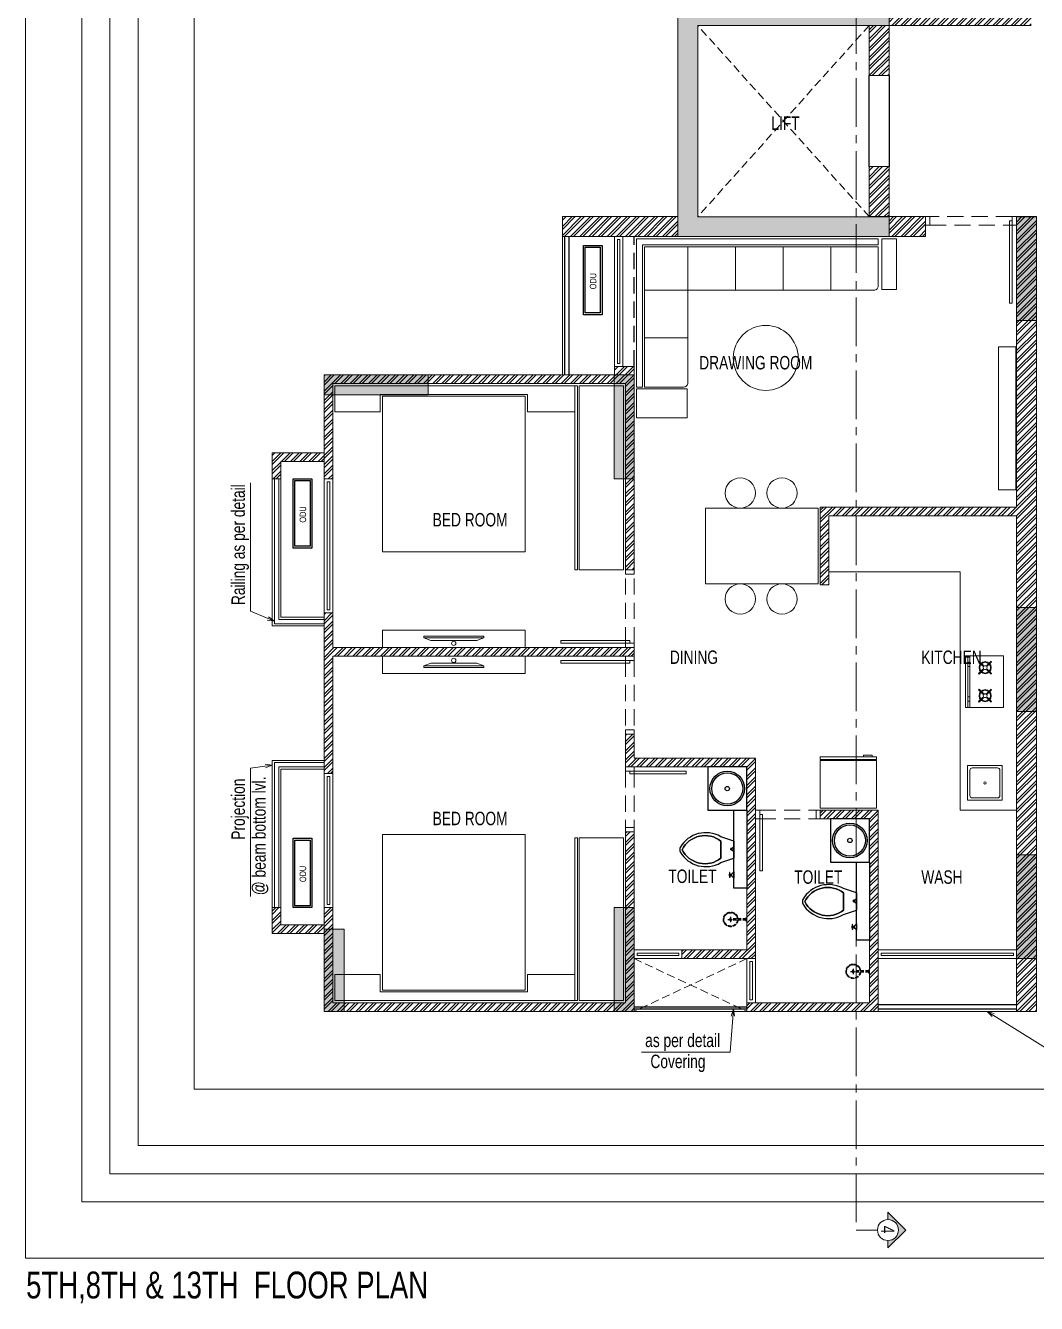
# Model space of a CAD drawing. Header units: inches. Extents: x 822859 to 1009930, y 496782 to 576896.
# Drawn here: x 896812 to 908492, y 500965 to 515730 of the extents above; entities that cross this region are included whole.
import ezdxf
from ezdxf.enums import TextEntityAlignment as Align

# ---------------------------------------------------------------- set-up
doc = ezdxf.new("R2010")
doc.units = ezdxf.units.IN
doc.header["$LTSCALE"] = 750
doc.header["$MEASUREMENT"] = 0
for name, pattern in [('CENTER', [2, 1.25, -0.25, 0.25, -0.25]), ('CENTER2', [1.125, 0.75, -0.125, 0.125, -0.125]), ('HIDDEN', [0.375, 0.25, -0.125]), ('HIDDEN2', [0.1875, 0.125, -0.0625])]:
    doc.linetypes.add(name, pattern=pattern)
for name, color, linetype, lineweight in [('COLUMN', 5, 'Continuous', 13), ('DOOR-MSA', 8, 'Continuous', 13), ('DOTTED LINE-MSA', 8, 'HIDDEN2', 13), ('ELE-01-MSA', 8, 'Continuous', 18), ('ELE-03-MSA', 145, 'Continuous', 18), ('ELE-04-MSA', 139, 'Continuous', 15), ('FURNITURE-MSA', 251, 'Continuous', 5), ('SECTION LINE', 14, 'CENTER', 9), ('TEXT DETAIL-MSA', 8, 'Continuous', 13), ('TEXT ROOM NAME-MSA', 8, 'Continuous', 13), ('WALL HATCH-MSA', 251, 'Continuous', 9), ('WALL-MSA', 11, 'Continuous', 18), ('WINDOW-MSA', 8, 'Continuous', 13)]:
    doc.layers.add(name, color=color, linetype=linetype, lineweight=lineweight)
for name, color, linetype in [('ELE-02-MSA', 8, 'Continuous'), ('P.FIXTURE', 8, 'Continuous'), ('R.C.C HATCH-MSA', 250, 'Continuous')]:
    doc.layers.add(name, color=color, linetype=linetype)
doc.styles.add('125', font='swisscl.ttf', dxfattribs={"height": 125})
doc.styles.add('ARIAL', font='ARIALN.TTF', dxfattribs={"height": 360})
doc.styles.add('Arial Narrow', font='swisscl.ttf', dxfattribs={"height": 150})
doc.styles.add('Arial-Reg', font='swisscl.ttf', dxfattribs={"height": 155})
doc.styles.add('MtXpl_Swis721_LtCn_B', font='swisscl.ttf')
doc.dimstyles.new('100 K.T', dxfattribs={"dimtxt": 360, "dimasz": 80, "dimexe": 0.18, "dimexo": 0.0625, "dimgap": 1, "dimtad": 1, "dimdec": 0, "dimzin": 0, "dimdsep": 46, "dimtxsty": 'ARIAL', "dimblk": 'DOT', "dimcen": 0.09, "dimse1": 1, "dimse2": 1, "dimclrd": 50, "dimclrt": 256, "dimadec": 0, "dimazin": 0, "dimtfac": 1, "dimtdec": 0, "dimtofl": 0, "dimtmove": 1, "dimatfit": 0, "dimfxl": 1, "dimtolj": 1, "dimtzin": 0, "dimlwd": -1, "dimarcsym": 0})
pattern_1 = [(45, (73952.8, 0), (-53.0330086, 53.0330086), []), (45, (73988.155, 0), (-53.0330086, 53.0330086), [])]

# ---------------------------------------------------------------- blocks, each defined once
blk = doc.blocks.new('A$C16cd5f5f')
at = {"layer": 'WINDOW-MSA', "ltscale": 5000}
for points in [[(50, 50), (50, 850), (80, 850), (80, 50)], [(0, 0), (50, 0), (50, 100), (0, 100)], [(900, 0), (850, 0), (850, 100), (900, 100)]]:
    blk.add_lwpolyline(points, close=True, dxfattribs=at)
at = {"layer": 'WINDOW-MSA', "linetype": 'HIDDEN', "elevation": 0}
blk.add_lwpolyline([(50, 100), (850, 100)], dxfattribs=at)
at = {"layer": 'WINDOW-MSA', "linetype": 'HIDDEN'}
blk.add_lwpolyline([(50, 0), (850, 0)], dxfattribs=at)
blk = doc.blocks.new('A$Ca69f7aba')
at = {"layer": 'WINDOW-MSA', "ltscale": 5000}
for points in [[(-750, 0), (-700, 0), (-700, -100), (-750, -100)], [(0, 0), (-50, 0), (-50, -100), (0, -100)], [(-50, -50), (-50, -700), (-80, -700), (-80, -50)]]:
    blk.add_lwpolyline(points, close=True, dxfattribs=at)
at = {"layer": 'WINDOW-MSA', "linetype": 'HIDDEN'}
blk.add_lwpolyline([(-50, 0), (-700, 0)], dxfattribs=at)
at = {"layer": 'WINDOW-MSA', "linetype": 'HIDDEN', "elevation": 0}
blk.add_lwpolyline([(-50, -100), (-700, -100)], dxfattribs=at)
blk = doc.blocks.new('A$C0454f6c0')
at = {"layer": 'WINDOW-MSA', "ltscale": 5000}
for points in [[(0, 1050), (0, 1000), (-100, 1000), (-100, 1050)], [(0, 0), (0, 50), (-100, 50), (-100, 0)]]:
    blk.add_lwpolyline(points, close=True, dxfattribs=at)
at = {"layer": 'WINDOW-MSA', "linetype": 'HIDDEN'}
for points in [[(-100, 1000), (-100, 50)], [(0, 50), (0, 1000)]]:
    blk.add_lwpolyline(points, dxfattribs=at)
at = {"layer": 'WINDOW-MSA', "ltscale": 5000, "elevation": 0}
blk.add_lwpolyline([(-50, 50), (-1000, 50), (-1000, 80), (-50, 80)], close=True, dxfattribs=at)
blk = doc.blocks.new('A$Cbea8c011')
at = {"layer": 'ELE-02-MSA', "elevation": 0}
for points in [[(400, -108), (-400, -108), (-400, 108), (400, 108)], [(380, -88), (-380, -88), (-380, 88), (380, 88)]]:
    blk.add_lwpolyline(points, close=True, dxfattribs=at)
at = {"layer": 'TEXT DETAIL-MSA', "style": 'Arial Narrow'}
blk.add_text('ODU', height=75, dxfattribs=at).set_placement((-106, -42, 0))
blk = doc.blocks.new('SHOWE')
at = {"linetype": 'HIDDEN', "ltscale": 0.2}
for p, q in [((3964261, -1171718), (3964261, -1171675)), ((3964261, -1171675), (3964263, -1171675)), ((3964261, -1171718), (3964263, -1171718)), ((3964264, -1171676), (3964264, -1171716)), ((3964269, -1171681), (3964269, -1171696)), ((3964269, -1171689), (3964438, -1171689)), ((3964269, -1171712), (3964269, -1171696)), ((3964269, -1171704), (3964438, -1171704)), ((3964479, -1171696), (3964416, -1171696)), ((3964447, -1171665), (3964447, -1171728))]:
    blk.add_line(p, q, dxfattribs=at)
for radius in [12.5, 10.6]:
    blk.add_circle((3964447, -1171696), radius, dxfattribs=at)
for centre, radius, start, end in [((3964262, -1171676), 1.76, 358.0282, 62.0821), ((3964262, -1171716), 1.76, 297.9179, 1.9718), ((3964260, -1171685), 10.1, 28.3436, 64.2104), ((3964260, -1171707), 10.1, 295.7896, 331.6564), ((3964447, -1171696), 84.1, 185.2383, 174.7617), ((3964447, -1171696), 81.4, 185.4105, 174.5895), ((3964447, -1171696), 78, 185.6496, 174.3504)]:
    blk.add_arc(centre, radius, start, end, dxfattribs=at)
blk = doc.blocks.new('t4tgg34')
for points in [[(375405, -62759), (375391, -62745), (375391, -62738), (375371, -62738), (375371, -62720), (375391, -62720), (375391, -62713), (375405, -62699), (375405, -62635), (375255, -62585, 0.412342), (374785, -62709, 0.132891), (374785, -62761, 0.412336), (375255, -62885), (375405, -62835)], [(375255, -62835, -0.475238), (374809, -62735, -0.475243), (375255, -62635)]]:
    blk.add_lwpolyline(points, format="xyb", close=True)
blk.add_lwpolyline([(375255, -62835), (375255, -62635, 0.475243), (374809, -62735, 0.475238), (375255, -62835, 0.489246)], format="xyb")
blk.add_lwpolyline([(375405, -62635), (375405, -62699), (375391, -62713), (375391, -62720), (375371, -62720), (375371, -62738), (375391, -62738), (375391, -62745), (375405, -62759), (375405, -62699), (375405, -62835)])
blk = doc.blocks.new('9')
at = {"linetype": 'Continuous'}
for p, q in [((709870, -390415), (709870, -390434)), ((709876, -390434), (709870, -390434)), ((709876, -390415), (709876, -390434))]:
    blk.add_line(p, q, dxfattribs=at)
for points in [[(709876, -390396), (709876, -390377), (709870, -390377), (709870, -390396)], [(709895, -390396), (709920, -390370), (709920, -390440), (709895, -390415)]]:
    blk.add_lwpolyline(points, dxfattribs=at)
blk.add_lwpolyline([(709895, -390415), (709870, -390415), (709870, -390396), (709895, -390396)], close=True, dxfattribs=at)
blk = doc.blocks.new('BLOCK-G & H TYPICAL COLOUMN')
at = {"layer": 'R.C.C HATCH-MSA'}
h = blk.add_hatch(color=256, dxfattribs=at)
h.dxf.hatch_style = 1
h.paths.add_polyline_path([(172697.62, -104207.75), (172688.57, -104207.75), (172688.57, -104255), (172697.62, -104255)])
h.paths.add_polyline_path([(172327.12, -104207.75), (172336.18, -104207.75), (172336.18, -104255), (172327.12, -104255)])
h.paths.add_polyline_path([(172819.88, -104207.75), (172819.88, -104216.81), (172867.12, -104216.81), (172867.12, -104207.75)])
h.paths.add_polyline_path([(172204.87, -104207.75), (172204.87, -104216.81), (172157.62, -104216.81), (172157.62, -104207.75)])
h.paths.add_polyline_path([(172561.18, -104240.06), (172552.12, -104240.06), (172552.12, -104287.31), (172561.18, -104287.31)])
h.paths.add_polyline_path([(172463.57, -104240.06), (172472.62, -104240.06), (172472.62, -104287.31), (172463.57, -104287.31)])
h.paths.add_polyline_path([(172177.87, -104422.2), (172177.87, -104431.25), (172130.62, -104431.25), (172130.62, -104422.2)])
h.paths.add_polyline_path([(172894.12, -104422.2), (172894.12, -104431.25), (172846.88, -104431.25), (172846.88, -104422.2)])
h.paths.add_polyline_path([(172336.12, -104486.75), (172336.12, -104495.81), (172288.87, -104495.81), (172288.87, -104486.75)])
h.paths.add_polyline_path([(172202.62, -104543.75), (172202.62, -104552.81), (172155.37, -104552.81), (172155.37, -104543.75)])
h.paths.add_polyline_path([(172822.13, -104543.75), (172822.13, -104552.81), (172869.37, -104552.81), (172869.37, -104543.75)])
h.paths.add_polyline_path([(172516.9, -104495.81), (172507.85, -104495.81), (172507.85, -104448.56), (172516.9, -104448.56)])
h.paths.add_polyline_path([(172697.62, -104104.25), (172688.57, -104104.25), (172688.57, -104057.01), (172697.62, -104057.01)])
h.paths.add_polyline_path([(172327.12, -104104.25), (172336.18, -104104.25), (172336.18, -104057.01), (172327.12, -104057.01)])
h.paths.add_polyline_path([(172819.88, -104104.25), (172819.88, -104095.2), (172867.12, -104095.2), (172867.12, -104104.25)])
h.paths.add_polyline_path([(172204.87, -104104.25), (172204.87, -104095.2), (172157.62, -104095.2), (172157.62, -104104.25)])
h.paths.add_polyline_path([(172561.18, -104071.94), (172552.12, -104071.94), (172552.12, -104024.7), (172561.18, -104024.7)])
h.paths.add_polyline_path([(172463.57, -104071.94), (172472.62, -104071.94), (172472.62, -104024.7), (172463.57, -104024.7)])
h.paths.add_polyline_path([(172177.87, -103889.81), (172177.87, -103880.75), (172130.62, -103880.75), (172130.62, -103889.81)])
h.paths.add_polyline_path([(172894.12, -103889.81), (172894.12, -103880.75), (172846.88, -103880.75), (172846.88, -103889.81)])
h.paths.add_polyline_path([(172336.12, -103825.25), (172336.12, -103816.2), (172288.87, -103816.2), (172288.87, -103825.25)])
h.paths.add_polyline_path([(172202.62, -103768.25), (172202.62, -103759.2), (172155.37, -103759.2), (172155.37, -103768.25)])
h.paths.add_polyline_path([(172822.13, -103768.25), (172822.13, -103759.2), (172869.37, -103759.2), (172869.37, -103768.25)])
h.paths.add_polyline_path([(172516.9, -103816.2), (172507.85, -103816.2), (172507.85, -103863.44), (172516.9, -103863.44)])
h.paths.add_polyline_path([(172548.37, -103699.31), (172548.37, -103690.25), (172595.62, -103690.25), (172595.62, -103699.31)])
h.paths.add_polyline_path([(172476.37, -103699.31), (172476.37, -103690.25), (172429.13, -103690.25), (172429.13, -103699.31)])
h.paths.add_polyline_path([(172726.82, -103612.31), (172726.82, -103603.25), (172774.06, -103603.25), (172774.06, -103612.31)])
h.paths.add_polyline_path([(172297.93, -103612.31), (172297.93, -103603.25), (172250.69, -103603.25), (172250.69, -103612.31)])
h.paths.add_polyline_path([(172920.37, -103523.81), (172920.37, -103514.75), (172857.56, -103514.75), (172857.56, -103523.81)])
h.paths.add_polyline_path([(172104.37, -103523.81), (172104.37, -103514.75), (172167.19, -103514.75), (172167.19, -103523.81)])
h.paths.add_polyline_path([(172476.37, -103492.94), (172467.32, -103492.94), (172467.32, -103445.7), (172476.37, -103445.7)])
h.paths.add_polyline_path([(172548.37, -103492.94), (172557.43, -103492.94), (172557.43, -103445.7), (172548.37, -103445.7)])
h.paths.add_polyline_path([(172663.43, -103454.75), (172759.5, -103454.75), (172759.5, -103349.7), (172663.43, -103349.7), (172663.43, -103358.75), (172750.44, -103358.75), (172750.44, -103445.7), (172663.43, -103445.7)])
h.paths.add_polyline_path([(172361.32, -103454.75), (172265.25, -103454.75), (172265.25, -103349.7), (172361.32, -103349.7), (172361.32, -103358.75), (172274.31, -103358.75), (172274.31, -103445.7), (172361.32, -103445.7)])
h.paths.add_polyline_path([(172428.37, -103358.75), (172419.32, -103358.75), (172419.32, -103311.51), (172428.37, -103311.51)])
h.paths.add_polyline_path([(172428.37, -103132.74), (172419.32, -103132.74), (172419.32, -103179.99), (172428.37, -103179.99)])
h.paths.add_polyline_path([(172151.62, -103286.75), (172151.62, -103277.7), (172104.37, -103277.7), (172104.37, -103286.75)])
h.paths.add_polyline_path([(172245.43, -103162.74), (172245.43, -103153.68), (172198.19, -103153.68), (172198.19, -103162.74)])
h.paths.add_polyline_path([(172428.37, -103021.25), (172419.32, -103021.25), (172419.32, -103068.5), (172428.37, -103068.5)])
h.paths.add_polyline_path([(172245.43, -102997.25), (172236.37, -102997.25), (172236.37, -103044.5), (172245.43, -103044.5)])
h.paths.add_polyline_path([(172104.37, -102997.25), (172104.37, -103006.31), (172151.62, -103006.31), (172151.62, -102997.25)])
h.paths.add_polyline_path([(172596.37, -103358.75), (172605.43, -103358.75), (172605.43, -103311.51), (172596.37, -103311.51)])
h.paths.add_polyline_path([(172596.37, -103132.74), (172605.43, -103132.74), (172605.43, -103179.99), (172596.37, -103179.99)])
h.paths.add_polyline_path([(172873.13, -103286.75), (172873.13, -103277.7), (172920.37, -103277.7), (172920.37, -103286.75)])
h.paths.add_polyline_path([(172779.32, -103162.74), (172779.32, -103153.68), (172826.56, -103153.68), (172826.56, -103162.74)])
h.paths.add_polyline_path([(172596.37, -103021.25), (172605.43, -103021.25), (172605.43, -103068.5), (172596.37, -103068.5)])
h.paths.add_polyline_path([(172779.32, -102997.25), (172788.37, -102997.25), (172788.37, -103044.5), (172779.32, -103044.5)])
h.paths.add_polyline_path([(172920.37, -102997.25), (172920.37, -103006.31), (172873.13, -103006.31), (172873.13, -102997.25)])
h.paths.add_polyline_path([(172548.37, -104612.7), (172548.37, -104621.75), (172595.62, -104621.75), (172595.62, -104612.7)])
h.paths.add_polyline_path([(172476.37, -104612.7), (172476.37, -104621.75), (172429.13, -104621.75), (172429.13, -104612.7)])
h.paths.add_polyline_path([(172297.93, -104699.7), (172297.93, -104708.75), (172250.69, -104708.75), (172250.69, -104699.7)])
h.paths.add_polyline_path([(172104.37, -104788.2), (172104.37, -104797.25), (172167.19, -104797.25), (172167.19, -104788.2)])
h.paths.add_polyline_path([(172726.82, -104699.7), (172726.82, -104708.75), (172774.06, -104708.75), (172774.06, -104699.7)])
h.paths.add_polyline_path([(172920.37, -104788.2), (172920.37, -104797.25), (172857.56, -104797.25), (172857.56, -104788.2)])
h.paths.add_polyline_path([(172476.37, -104819.06), (172467.32, -104819.06), (172467.32, -104866.31), (172476.37, -104866.31)])
h.paths.add_polyline_path([(172548.37, -104819.06), (172557.43, -104819.06), (172557.43, -104866.31), (172548.37, -104866.31)])
h.paths.add_polyline_path([(172663.43, -104857.25), (172759.5, -104857.25), (172759.5, -104962.31), (172663.43, -104962.31), (172663.43, -104953.25), (172750.44, -104953.25), (172750.44, -104866.31), (172663.43, -104866.31)])
h.paths.add_polyline_path([(172361.32, -104857.25), (172265.25, -104857.25), (172265.25, -104962.31), (172361.32, -104962.31), (172361.32, -104953.25), (172274.31, -104953.25), (172274.31, -104866.31), (172361.32, -104866.31)])
h.paths.add_polyline_path([(172428.37, -104953.25), (172419.32, -104953.25), (172419.32, -105000.5), (172428.37, -105000.5)])
h.paths.add_polyline_path([(172428.37, -105178.31), (172419.32, -105178.31), (172419.32, -105131.06), (172428.37, -105131.06)])
h.paths.add_polyline_path([(172151.62, -105025.25), (172151.62, -105034.31), (172104.37, -105034.31), (172104.37, -105025.25)])
h.paths.add_polyline_path([(172245.43, -105072.5), (172236.37, -105072.5), (172236.37, -105025.25), (172245.43, -105025.25)])
h.paths.add_polyline_path([(172428.37, -105290.75), (172419.32, -105290.75), (172419.32, -105243.51), (172428.37, -105243.51)])
h.paths.add_polyline_path([(172245.43, -105314.75), (172236.37, -105314.75), (172236.37, -105267.51), (172245.43, -105267.51)])
h.paths.add_polyline_path([(172104.37, -105277.35), (172113.43, -105277.35), (172113.43, -105314.75), (172104.37, -105314.75)])
h.paths.add_polyline_path([(172596.37, -104953.25), (172605.43, -104953.25), (172605.43, -105000.5), (172596.37, -105000.5)])
h.paths.add_polyline_path([(172596.37, -105178.31), (172605.43, -105178.31), (172605.43, -105131.06), (172596.37, -105131.06)])
h.paths.add_polyline_path([(172873.13, -105025.25), (172873.13, -105034.31), (172920.37, -105034.31), (172920.37, -105025.25)])
h.paths.add_polyline_path([(172788.37, -105025.25), (172779.32, -105025.25), (172779.32, -105072.5), (172788.37, -105072.5)])
h.paths.add_polyline_path([(172596.37, -105290.75), (172605.43, -105290.75), (172605.43, -105243.51), (172596.37, -105243.51)])
h.paths.add_polyline_path([(172779.32, -105314.75), (172788.37, -105314.75), (172788.37, -105267.51), (172779.32, -105267.51)])
h.paths.add_polyline_path([(172911.32, -105314.75), (172920.37, -105314.75), (172920.37, -105277.35), (172911.32, -105277.35)])
h.paths.add_polyline_path([(172688.63, -104486.75), (172688.63, -104495.81), (172735.87, -104495.81), (172735.87, -104486.75)])
h.paths.add_polyline_path([(172688.63, -103825.25), (172688.63, -103816.2), (172735.87, -103816.2), (172735.87, -103825.25)])
at = {"layer": 'COLUMN'}
for points in [[(172361.32, -104857.25), (172265.25, -104857.25), (172265.25, -104962.31), (172361.32, -104962.31), (172361.32, -104953.25), (172274.31, -104953.25), (172274.31, -104866.31), (172361.32, -104866.31)], [(172428.37, -104953.25), (172419.32, -104953.25), (172419.32, -105000.5), (172428.37, -105000.5)], [(172151.62, -105025.25), (172151.62, -105034.31), (172104.37, -105034.31), (172104.37, -105025.25)], [(172245.43, -105072.5), (172236.37, -105072.5), (172236.37, -105025.25), (172245.43, -105025.25)], [(172428.37, -105178.31), (172419.32, -105178.31), (172419.32, -105131.06), (172428.37, -105131.06)], [(172428.37, -105290.75), (172419.32, -105290.75), (172419.32, -105243.51), (172428.37, -105243.51)], [(172245.43, -105314.75), (172236.37, -105314.75), (172236.37, -105267.51), (172245.43, -105267.51)], [(172104.37, -105277.35), (172113.43, -105277.35), (172113.43, -105314.75), (172104.37, -105314.75)]]:
    blk.add_lwpolyline(points, close=True, dxfattribs=at)
blk = doc.blocks.new('_Dot')
at = {"linetype": 'ByBlock', "lineweight": -2}
blk.add_line((-0.5, 0), (-1, 0), dxfattribs=at)
at = {"linetype": 'ByBlock', "const_width": 0.5}
blk.add_lwpolyline([(-0.25, 0, 1), (0.25, 0, 1)], format="xyb", close=True, dxfattribs=at)
blk = doc.blocks.new('G$C7997B730')
at = {"layer": 'FURNITURE-MSA'}
for p, q in [((36, 1325, 0), (0, 1325, 0)), ((0, 1325, 0), (0, 0, 0)), ((36, 1325, 0), (0, 1325, 0)), ((93, 1169, 0), (36, 1325, 0)), ((36, 0, 0), (36, 1325, 0)), ((93, 1169, 0), (36, 1325, 0)), ((93, 156, 0), (93, 1169, 0)), ((36, 0, 0), (0, 0, 0)), ((93, 156, 0), (36, 0, 0))]:
    blk.add_line(p, q, dxfattribs=at)
blk = doc.blocks.new('G$CA9DB4A96')
at = {"layer": 'FURNITURE-MSA'}
for points in [[(550, 0), (550, 650), (0, 650), (0, 0)], [(560, 0), (590, 0), (590, 650), (560, 650)], [(590, 500), (610, 500), (610, 600), (590, 600)]]:
    blk.add_lwpolyline(points, close=True, dxfattribs=at)
blk = doc.blocks.new('STUV')
at = {"layer": 'FURNITURE-MSA'}
for p, q in [((169, 0, 0), (169, -600, 0)), ((-81, -70), (-75, -63)), ((-31, -120), (-81, -70)), ((-75, -63), (-25, -113)), ((-25, -113), (-31, -120)), ((12, -113), (62, -63)), ((18, -120), (12, -113)), ((68, -70), (18, -120)), ((62, -63), (68, -70)), ((169, -76, 0), (194, -76, 0)), ((194, -126, 0), (169, -126, 0)), ((-81, -207), (-31, -157)), ((-75, -213), (-81, -207)), ((-25, -163), (-75, -213)), ((-31, -157), (-25, -163)), ((12, -163), (18, -157)), ((62, -213), (12, -163)), ((18, -157), (68, -207)), ((68, -207), (62, -213)), ((-81, -393), (-75, -387)), ((-31, -443), (-81, -393)), ((-75, -387), (-25, -437)), ((-25, -437), (-31, -443)), ((12, -437), (62, -387)), ((18, -443), (12, -437)), ((68, -393), (18, -443)), ((62, -387), (68, -393)), ((-81, -530), (-31, -480)), ((-75, -537), (-81, -530)), ((-25, -487), (-75, -537)), ((-31, -480), (-25, -487)), ((12, -487), (18, -480)), ((62, -537), (12, -487)), ((18, -480), (68, -530)), ((68, -530), (62, -537)), ((194, -474, 0), (169, -474, 0)), ((194, -524, 0), (169, -524, 0))]:
    blk.add_line(p, q, dxfattribs=at)
for points in [[(-219, -600), (219, -600), (219, 0), (-219, 0)], [(219, -600), (194, -600), (194, 0), (219, 0)]]:
    blk.add_lwpolyline(points, close=True, dxfattribs=at)
for centre, radius in [((-7, -138), 70.6), ((-7, -138), 61.8), ((-7, -138), 22.1), ((-7, -462), 70.6), ((-7, -462), 61.8), ((-7, -462), 22.1)]:
    blk.add_circle(centre, radius, dxfattribs=at)
blk = doc.blocks.new('G$C1887B0AA')
at = {"layer": 'FURNITURE-MSA'}
blk.add_lwpolyline([(0, 0), (300, 0), (300, 300), (0, 300)], close=True, dxfattribs=at)
blk.add_lwpolyline([(40, 20), (260, 20, 0.414214), (280, 40), (280, 260, 0.414214), (260, 280), (40, 280, 0.414214), (20, 260), (20, 40, 0.414214)], format="xyb", close=True, dxfattribs=at)
blk.add_circle((150, 150), 10, dxfattribs=at)
blk = doc.blocks.new('A$Caebde61c')
at = {"layer": 'FURNITURE-MSA'}
for p, q in [((4203, -50532, 0), (4203, -50032, 0)), ((4753, -50032), (4753, -50532)), ((5303, -50032), (5303, -50532)), ((5853, -50032), (5853, -50532)), ((4203, -50532, 0), (3703, -50532, 0)), ((4203, -51084, 0), (3703, -51084, 0)), ((7350, -53787), (5833, -53787)), ((7350, -56540), (7350, -53787))]:
    blk.add_line(p, q, dxfattribs=at)
for points in [[(3608, -51651), (3678, -51651), (3678, -50007), (6403, -50007), (6403, -49937), (3608, -49937)], [(6443, -50522), (6613, -50522), (6613, -49937), (6443, -49937)], [(7790, -52837), (7990, -52837), (7990, -51187), (7790, -51187)], [(648, -51736), (2348, -51736), (2348, -51936), (2898, -51936), (2898, -51636), (125, -51636), (125, -51936), (648, -51936)], [(2928, -53761), (2928, -51636), (2898, -51636), (2898, -53761)], [(3458, -53761), (3458, -51636), (2948, -51636), (2948, -53761)], [(4193, -51671), (4193, -52007), (3608, -52007), (3608, -51671)], [(2323, -51756), (2323, -53556), (673, -53556), (673, -51756)], [(4408, -53050), (5708, -53050), (5708, -53925), (4408, -53925)], [(673, -54461), (673, -54661), (2323, -54661), (2323, -54461)], [(673, -54961), (673, -54761), (2323, -54761), (2323, -54961)], [(2323, -58620), (2323, -56820), (673, -56820), (673, -58620)], [(2928, -56860), (2928, -58740), (2898, -58740), (2898, -56860)], [(3458, -56860), (3458, -58740), (2948, -58740), (2948, -56860)], [(648, -58640), (2348, -58640), (2348, -58440), (2898, -58440), (2898, -58740), (125, -58740), (125, -58440), (648, -58440)]]:
    blk.add_lwpolyline(points, close=True, dxfattribs=at)
blk.add_lwpolyline([(3703, -50032), (6403, -50032), (6403, -50482, -0.414214), (6353, -50532), (4203, -50532), (4203, -51601, -0.414214), (4153, -51651), (3703, -51651), (3703, -50032)], format="xyb", dxfattribs=at)
blk.add_lwpolyline([(7350, -56540), (8000, -56540)], dxfattribs=at)
for centre, radius in [((5102, -51314, 0), 375), ((4808, -52875), 175), ((5290, -52875), 175), ((4808, -54100), 175), ((5290, -54100), 175), ((1498, -54612, 0), 25), ((1498, -54810, 0), 25)]:
    blk.add_circle(centre, radius, dxfattribs=at)
for name, p, xscale, yscale, zscale, rotation in [('G$C7997B730', (1150, -54531, 0), 0.5248800000000006, 0.5248800000000006, 0.5248800000000006, 270), ('G$C7997B730', (1150, -54891, 0), -0.5248800000000006, 0.5248800000000006, 0.5248800000000005, 270), ('G$C1887B0AA', (7835, -56025), -1.333333333333334, 1.333333333333334, 1.333333333333334, 90)]:
    blk.add_blockref(name, p, dxfattribs=dict(at, xscale=xscale, yscale=yscale, zscale=zscale, rotation=rotation))
at = {"layer": 'FURNITURE-MSA', "xscale": -1}
blk.add_blockref('STUV', (7630, -54755), dxfattribs=at)
at = {"layer": 'FURNITURE-MSA', "xscale": -1, "rotation": 270}
blk.add_blockref('G$CA9DB4A96', (5733, -56515), dxfattribs=at)
blk = doc.blocks.new('section sym.')
h = blk.add_hatch(color=256)
h.dxf.hatch_style = 1
h.paths.add_polyline_path([(-240, 90), (-240, 153), (-393, 0), (-240, -153), (-240, -90, -0.414214), (-330, 0, -0.414214)])
at = {"layer": 'SECTION LINE', "linetype": 'Continuous'}
blk.add_line((-150, 0), (0, 0), dxfattribs=at)
blk.add_lwpolyline([(-240, -90), (-240, -153), (-393, 0), (-240, 153), (-240, 90)], dxfattribs=at)
blk.add_circle((-240, 0), 90, dxfattribs=at)
blk = doc.blocks.new('A$C37e82350')
at = {"layer": 'SECTION LINE', "linetype": 'CENTER2'}
blk.add_lwpolyline([(-2542, -2027), (-2542, -2083), (61391, -2083), (61391, -2039)], dxfattribs=at)
at = {"layer": 'SECTION LINE', "xscale": -1.347826086956523, "yscale": 1.347826086956523, "zscale": 1.347826086956522, "rotation": 90}
blk.add_blockref('section sym.', (61391, -2039), dxfattribs=at)
at = {"layer": 'SECTION LINE', "style": '125'}
blk.add_text('4', height=155, dxfattribs=at).set_placement((61386, -1719), align=Align.MIDDLE)

msp = doc.modelspace()

# ---------------------------------------------------------------- hatches: boundary and pattern name
at = {"layer": 'WALL HATCH-MSA'}
h = msp.add_hatch(dxfattribs=at)
h.set_pattern_fill('ANSI32', color=256, scale=200)
h.set_pattern_definition(pattern_1)
h.paths.add_polyline_path([(908431, 515830), (906789, 515830), (906789, 515730), (908431, 515730)])
h = msp.add_hatch(dxfattribs=at)
h.set_pattern_fill('ANSI32', color=256, scale=200)
h.set_pattern_definition(pattern_1)
h.paths.add_polyline_path([(906789, 515730), (906559, 515730), (906559, 515151), (906789, 515151)])
h = msp.add_hatch(dxfattribs=at)
h.set_pattern_fill('ANSI32', color=256, scale=200)
h.set_pattern_definition(pattern_1)
h.paths.add_polyline_path([(906789, 514101), (906559, 514101), (906559, 513522), (906789, 513522)])
h = msp.add_hatch(dxfattribs=at)
h.set_pattern_fill('ANSI32', color=256, scale=200)
h.set_pattern_definition(pattern_1)
h.paths.add_polyline_path([(904349, 513292), (904349, 513522), (903015, 513522), (903015, 513292)])
h = msp.add_hatch(dxfattribs=at)
h.set_pattern_fill('ANSI32', color=256, scale=200)
h.set_pattern_definition(pattern_1)
h.paths.add_polyline_path([(908492, 513522), (908262, 513522), (908262, 510167), (905995, 510167), (905995, 509267), (906095, 509267), (906095, 510067), (908262, 510067), (908262, 504339), (908492, 504339)])
h = msp.add_hatch(dxfattribs=at)
h.set_pattern_fill('ANSI32', color=256, scale=200)
h.set_pattern_definition(pattern_1)
h.paths.add_polyline_path([(906789, 513522), (906789, 513292), (907212, 513292), (907212, 513522)])
h = msp.add_hatch(dxfattribs=at)
h.set_pattern_fill('ANSI32', color=256, scale=200)
h.set_pattern_definition(pattern_1)
h.paths.add_polyline_path([(903745, 511593), (903745, 509443), (903845, 509443), (903845, 511792), (903615, 511792), (903615, 511693), (900262, 511693), (900262, 510493), (900362, 510493), (900362, 511593)])
h = msp.add_hatch(dxfattribs=at)
h.set_pattern_fill('ANSI32', color=256, scale=200)
h.set_pattern_definition(pattern_1)
h.paths.add_polyline_path([(900262, 510693), (900262, 510793), (899662, 510793), (899662, 510493), (899762, 510493), (899762, 510693)])
h = msp.add_hatch(dxfattribs=at)
h.set_pattern_fill('ANSI32', color=256, scale=200)
h.set_pattern_definition(pattern_1)
h.paths.add_polyline_path([(903845, 508543), (900362, 508543), (900362, 508943), (900262, 508943), (900262, 507089), (900362, 507089), (900362, 508443), (903845, 508443)])
h = msp.add_hatch(dxfattribs=at)
h.set_pattern_fill('ANSI32', color=256, scale=200)
h.set_pattern_definition(pattern_1)
h.paths.add_polyline_path([(905145, 507164), (905145, 505049), (904395, 505049), (904395, 504949), (905245, 504949), (905245, 507264), (903845, 507264), (903845, 507543), (903745, 507543), (903745, 507164)])
h = msp.add_hatch(dxfattribs=at)
h.set_pattern_fill('ANSI32', color=256, scale=200)
h.set_pattern_definition(pattern_1)
h.paths.add_polyline_path([(905995, 506664), (905995, 506564), (906562, 506564), (906562, 504439), (905145, 504439), (905145, 504339), (906662, 504339), (906662, 506664)])
h = msp.add_hatch(dxfattribs=at)
h.set_pattern_fill('ANSI32', color=256, scale=200)
h.set_pattern_definition(pattern_1)
h.paths.add_polyline_path([(903845, 506414), (903745, 506414), (903745, 504439), (900362, 504439), (900362, 505539), (900262, 505539), (900262, 504339), (903845, 504339)])
h = msp.add_hatch(dxfattribs=at)
h.set_pattern_fill('ANSI32', color=256, scale=200)
h.set_pattern_definition(pattern_1)
h.paths.add_polyline_path([(899762, 505339), (899762, 505539), (899662, 505539), (899662, 505239), (900262, 505239), (900262, 505339)])

# ---------------------------------------------------------------- linework, layer by layer
at = {"layer": 'Defpoints', "color": 1, "lineweight": 0}
for points in [[(924439, 566054), (896812, 566054), (896812, 501489), (924439, 501489)], [(923789, 565404), (897462, 565404), (897462, 502139), (923789, 502139)], [(923464, 565079), (897787, 565079), (897787, 502464), (923464, 502464)], [(923139, 564754), (898112, 564754), (898112, 502789), (923139, 502789)], [(922489, 564104), (898762, 564104), (898762, 503439), (922489, 503439)]]:
    msp.add_lwpolyline(points, close=True, dxfattribs=at)
at = {"layer": 'DOTTED LINE-MSA'}
for p, q in [((906559, 513522), (904579, 515730)), ((906559, 515730), (904579, 513522)), ((905145, 504949), (903845, 504339)), ((903845, 504949), (905145, 504339))]:
    msp.add_line(p, q, dxfattribs=at)
at = {"layer": 'ELE-01-MSA', "lineweight": 0}
for p, q in [((899687, 510493), (899687, 508818)), ((899737, 510493), (899737, 508868)), ((899687, 508818), (900262, 508818)), ((899737, 508868), (900262, 508868)), ((899687, 505539), (899687, 507214)), ((899687, 507214), (900262, 507214)), ((899737, 505539), (899737, 507164)), ((899737, 507164), (900262, 507164))]:
    msp.add_line(p, q, dxfattribs=at)
at = {"layer": 'ELE-02-MSA'}
for p, q in [((906559, 514101), (906559, 515151)), ((906789, 515151), (906789, 514101)), ((903040, 513292), (903040, 511693)), ((903090, 513292), (903090, 511693)), ((905145, 504389), (903845, 504389)), ((908262, 504414), (906662, 504414)), ((905145, 504364), (903845, 504364)), ((908262, 504364), (906662, 504364))]:
    msp.add_line(p, q, dxfattribs=at)
at = {"layer": 'ELE-02-MSA', "linetype": 'HIDDEN'}
msp.add_line((903845, 511792), (903845, 513292), dxfattribs=at)
at = {"layer": 'ELE-03-MSA', "lineweight": 0}
for p, q in [((899662, 510493), (899662, 508793)), ((899762, 510493), (899762, 508893)), ((899762, 508893), (900262, 508893)), ((899662, 508793), (900262, 508793)), ((899662, 505539), (899662, 507239)), ((899662, 507239), (900262, 507239)), ((899762, 505539), (899762, 507139)), ((899762, 507139), (900262, 507139))]:
    msp.add_line(p, q, dxfattribs=at)
at = {"layer": 'ELE-04-MSA'}
for p, q in [((903015, 513292), (903015, 511693)), ((905145, 504339), (903845, 504339)), ((908262, 504339), (906662, 504339))]:
    msp.add_line(p, q, dxfattribs=at)
at = {"layer": 'P.FIXTURE'}
for points in [[(904695, 506664), (905145, 506664), (905145, 507164), (904695, 507164)], [(904995, 505764), (904995, 506664), (905145, 506664), (905145, 505764)], [(906112, 506064), (906562, 506064), (906562, 506564), (906112, 506564)], [(906412, 505164), (906412, 506064), (906562, 506064), (906562, 505164)]]:
    msp.add_lwpolyline(points, close=True, dxfattribs=at)
for centre, radius in [((904920, 506914), 200), ((904920, 506914), 180), ((904920, 506914), 25), ((906337, 506314), 200), ((906337, 506314), 180), ((906337, 506314), 25)]:
    msp.add_circle(centre, radius, dxfattribs=at)
at = {"layer": 'WALL-MSA'}
for p, q in [((908262, 510167), (908262, 513522)), ((908492, 513522), (908262, 513522)), ((908492, 504339), (908492, 513522)), ((903845, 511792), (903845, 509443)), ((900262, 511693), (903615, 511693)), ((900362, 511593), (903745, 511593)), ((903745, 511593), (903745, 509443)), ((908262, 510167), (905995, 510167)), ((905995, 509267), (905995, 510167)), ((908262, 510067), (906095, 510067)), ((906095, 509267), (906095, 510067)), ((908262, 504339), (908262, 510067)), ((903745, 509443), (903845, 509443)), ((906095, 509267), (905995, 509267)), ((900362, 508543), (903845, 508543)), ((903845, 508543), (903845, 508443)), ((900362, 508443), (903845, 508443)), ((903745, 507543, 0), (903845, 507543, 0)), ((903745, 507543, 0), (903745, 507164)), ((903845, 507543, 0), (903845, 507264)), ((905245, 507264), (903845, 507264)), ((905245, 507264), (905245, 504949)), ((905145, 507164), (903745, 507164)), ((905145, 507164), (905145, 505049)), ((906662, 506664), (905995, 506664)), ((905995, 506664), (905995, 506564)), ((906662, 504339), (906662, 506664)), ((906562, 506564), (905995, 506564)), ((906562, 504439), (906562, 506564)), ((903845, 506414, 0), (903745, 506414, 0)), ((903745, 506414, 0), (903745, 504439)), ((903845, 506414, 0), (903845, 504339)), ((905145, 505049), (904395, 505049)), ((904395, 505049), (904395, 504949)), ((905245, 504949), (904395, 504949)), ((903745, 504439), (900362, 504439)), ((906562, 504439), (905145, 504439)), ((905145, 504439), (905145, 504339)), ((903845, 504339), (900262, 504339)), ((906662, 504339), (905145, 504339)), ((908262, 504339), (908492, 504339))]:
    msp.add_line(p, q, dxfattribs=at)
at = {"layer": 'WALL-MSA', "linetype": 'ByBlock'}
for p, q in [((903615, 511693), (903615, 511792)), ((903615, 511792), (903845, 511792)), ((900262, 510493), (900262, 511693)), ((900362, 510493), (900362, 511593)), ((900362, 510493), (900262, 510493)), ((900262, 507089), (900262, 508943)), ((900362, 508943), (900262, 508943)), ((900362, 508543), (900362, 508943)), ((900362, 507089), (900362, 508443)), ((900362, 507089), (900262, 507089)), ((900262, 504339), (900262, 505539)), ((900362, 505539), (900262, 505539)), ((900362, 504439), (900362, 505539))]:
    msp.add_line(p, q, dxfattribs=at)
at = {"layer": 'WALL-MSA'}
for points in [[(906789, 515830), (906789, 515151), (906559, 515151), (906559, 515730), (908431, 515730)], [(906789, 514101), (906559, 514101), (906559, 513522), (907212, 513522)], [(906789, 514101), (906789, 513292), (907212, 513292), (907212, 513522)]]:
    msp.add_lwpolyline(points, dxfattribs=at)
msp.add_lwpolyline([(904349, 513522), (903015, 513522), (903015, 513292), (904349, 513292)], close=True, dxfattribs=at)
at = {"layer": 'WALL-MSA', "linetype": 'ByBlock'}
for points in [[(899662, 510793), (899662, 510493), (899762, 510493), (899762, 510693), (900262, 510693), (900262, 510793)], [(899662, 505239), (899662, 505539), (899762, 505539), (899762, 505339), (900262, 505339), (900262, 505239)]]:
    msp.add_lwpolyline(points, close=True, dxfattribs=at)
at = {"layer": 'WINDOW-MSA'}
for p, q in [((903615, 511792), (903615, 513292)), ((903715, 511792), (903715, 513292)), ((900262, 508943), (900262, 510493)), ((900362, 510493), (900362, 508943)), ((900262, 507089), (900262, 505539)), ((900362, 505539), (900362, 507089)), ((904395, 505049), (903845, 505049)), ((906662, 504949), (906662, 505049)), ((906662, 505049), (908262, 505049)), ((904395, 504949), (903845, 504949)), ((905145, 504439), (905145, 504949)), ((905245, 504949), (905245, 504439)), ((906662, 504949), (908262, 504949))]:
    msp.add_line(p, q, dxfattribs=at)
for points in [[(903650, 513257), (903650, 511827), (903680, 511827), (903680, 513257)], [(900327, 508978), (900327, 510458), (900297, 510458), (900297, 508978)], [(900327, 507054), (900327, 505574), (900297, 505574), (900297, 507054)], [(903880, 505014), (903880, 504984), (904360, 504984), (904360, 505014)], [(906697, 505014), (906697, 504984), (908227, 504984), (908227, 505014)], [(905180, 504914), (905180, 504474), (905210, 504474), (905210, 504914)]]:
    msp.add_lwpolyline(points, close=True, dxfattribs=at)

# ---------------------------------------------------------------- block references
at = {"color": 2, "rotation": 270}
msp.add_blockref('A$C37e82350', (908492, 563204), dxfattribs=at)
at = {"rotation": 90.00000000000001}
for p in [(903365, 512789), (900012, 510093, 0), (900012, 505939, 0)]:
    msp.add_blockref('A$Cbea8c011', p, dxfattribs=at)
at = {"layer": 'COLUMN', "xscale": 25.4, "yscale": 25.4, "zscale": 25.4}
msp.add_blockref('BLOCK-G & H TYPICAL COLOUMN', (-3471189, 3179334), dxfattribs=at)
at = {"layer": 'DOOR-MSA', "extrusion": (-1.00445e-41, -1.29247e-26, -1), "xscale": -1, "zscale": -1, "rotation": 270}
msp.add_blockref('A$C0454f6c0', (-908262, 513522, 0), dxfattribs=at)
at = {"layer": 'DOOR-MSA', "rotation": 90.00000000000001}
for name, p in [('A$C16cd5f5f', (903845, 508543, 0)), ('A$Ca69f7aba', (903745, 507164))]:
    msp.add_blockref(name, p, dxfattribs=at)
at = {"layer": 'DOOR-MSA', "extrusion": (-5.73972e-42, 1.29247e-26, -1), "zscale": -1.000000000000001, "rotation": 270}
msp.add_blockref('A$C16cd5f5f', (-903845, 508443), dxfattribs=at)
at = {"layer": 'DOOR-MSA', "xscale": -1}
msp.add_blockref('A$Ca69f7aba', (905245, 506664, 0), dxfattribs=at)
at = {"layer": 'FURNITURE-MSA'}
msp.add_blockref('A$Caebde61c', (900262, 563204), dxfattribs=at)
at = {"layer": 'P.FIXTURE'}
for p in [(529590, 568943, 0), (531007, 568343, 0)]:
    msp.add_blockref('t4tgg34', p, dxfattribs=at)
at = {"layer": 'P.FIXTURE', "color": 1}
for p in [(195075, 896320, 0), (196492, 895720, 0)]:
    msp.add_blockref('9', p, dxfattribs=at)
at = {"layer": 'P.FIXTURE', "lineweight": 30, "xscale": -1}
for p in [(4869406, 1677098), (4870823, 1676498)]:
    msp.add_blockref('SHOWE', p, dxfattribs=at)

# ---------------------------------------------------------------- texts
at = {"layer": 'Defpoints', "style": 'MtXpl_Swis721_LtCn_B'}
msp.add_text('5TH,8TH & 13TH  FLOOR PLAN', height=310, dxfattribs=at).set_placement((896819, 501023))
at = {"layer": 'TEXT DETAIL-MSA', "style": '125'}
for s, p in [('Railing as per detail', (899269, 509732)), ('@ beam bottom lvl.', (899509, 506367)), ('Projection', (899269, 506676))]:
    msp.add_text(s, height=155, rotation=90, dxfattribs=at).set_placement(p, align=Align.MIDDLE_CENTER)
for s, p in [('as per detail', (904404, 504005)), ('Covering ', (904372, 503762))]:
    msp.add_text(s, height=155, dxfattribs=at).set_placement(p, align=Align.MIDDLE_CENTER)
at = {"layer": 'TEXT ROOM NAME-MSA', "lineweight": 0}
for s, style, p in [('LIFT', 'Arial-Reg', (905429, 514525)), ('DRAWING ROOM', 'MtXpl_Swis721_LtCn_B', (904596, 511757)), ('BED ROOM', 'MtXpl_Swis721_LtCn_B', (901516, 509943)), ('DINING', 'MtXpl_Swis721_LtCn_B', (904257, 508354)), ('KITCHEN', 'MtXpl_Swis721_LtCn_B', (907162, 508354)), ('BED ROOM', 'MtXpl_Swis721_LtCn_B', (901516, 506491)), ('TOILET', 'MtXpl_Swis721_LtCn_B', (904239, 505823)), ('TOILET', 'MtXpl_Swis721_LtCn_B', (905693, 505814)), ('WASH', 'MtXpl_Swis721_LtCn_B', (907162, 505814))]:
    msp.add_text(s, height=155, dxfattribs=dict(at, style=style)).set_placement(p)

# ---------------------------------------------------------------- leaders
at = {"layer": 'TEXT DETAIL-MSA'}
for points in [[(899687, 508849), (899412, 508963), (899412, 510445)], [(899662, 507186), (899412, 507149), (899412, 505667)], [(904990, 504364), (904954, 503869), (903930, 503869)], [(907923, 504339), (908678, 503869), (910159, 503869)]]:
    msp.add_leader(points, dimstyle='100 K.T', override={"dimgap": 1, "dimtad": 0, "dimclrd": 256, "dimldrblk": 'Open30'}, dxfattribs=at)

doc.saveas('drawing.dxf')
